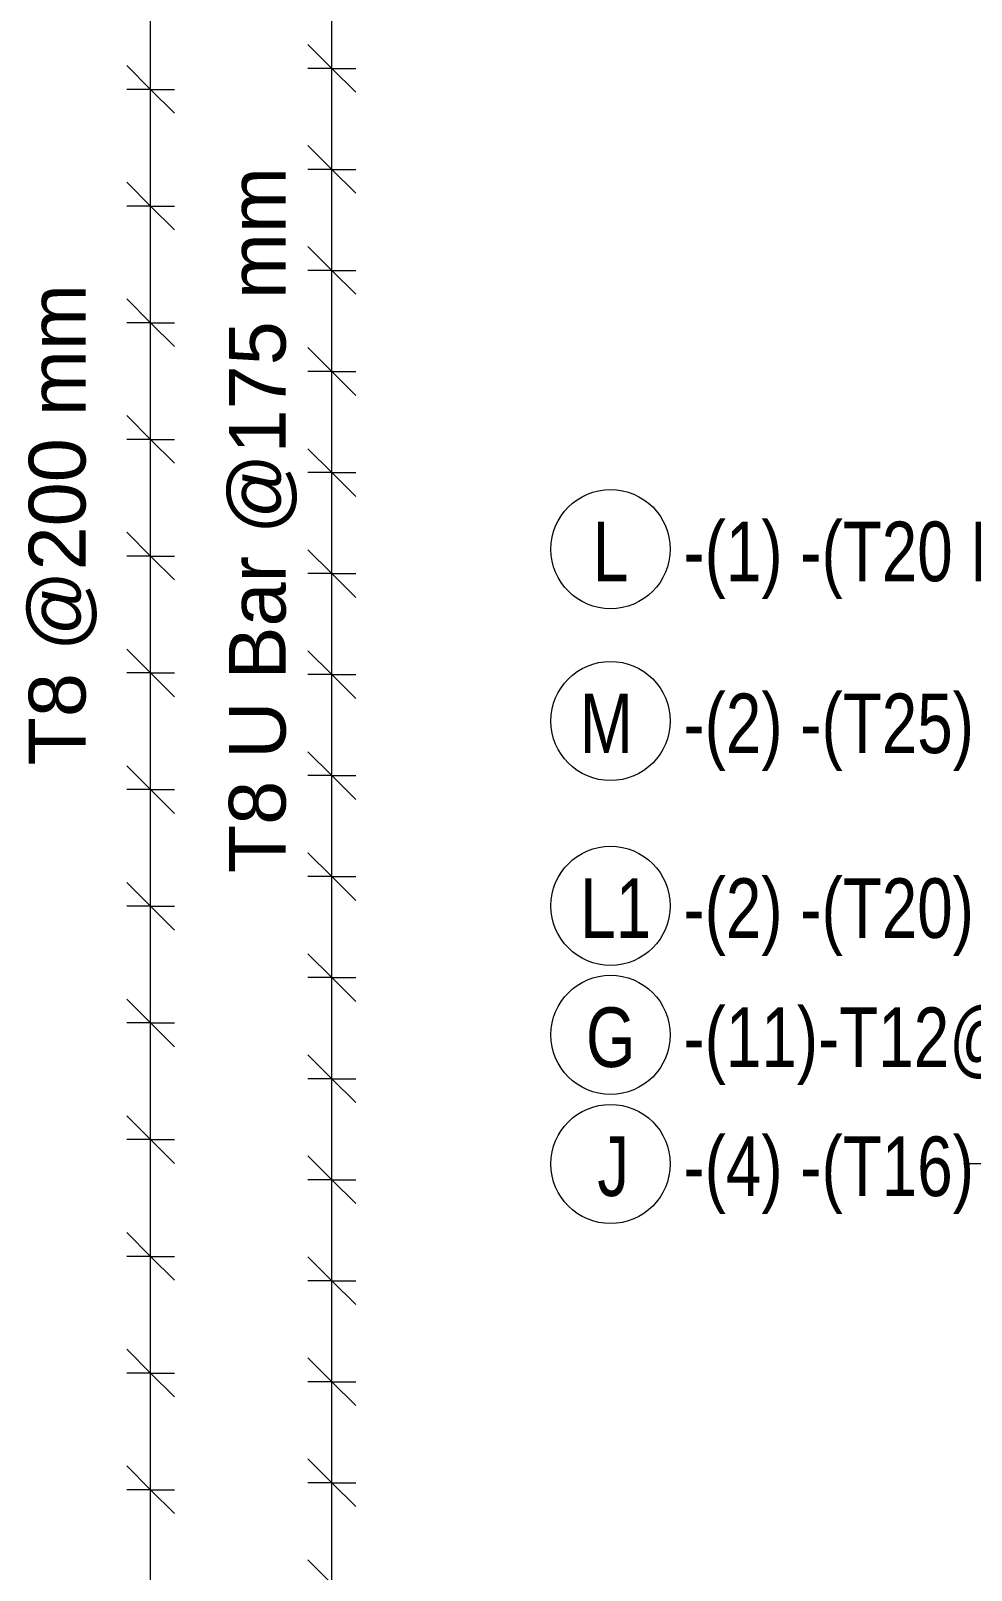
# Model space of a CAD drawing. Header units: millimetres. Extents: x 12983 to 23528, y -2876 to 5855.
# Drawn here: x 20012 to 21589, y -255 to 2328 of the extents above; entities that cross this region are included whole.
import ezdxf

# ---------------------------------------------------------------- set-up
doc = ezdxf.new("R2010")
doc.units = ezdxf.units.MM
for name, color, linetype, lineweight in [('A-ANNO-DIMS', 211, 'Continuous', 9), ('A-ANNO-DIMS-40', 211, 'Continuous', 9), ('S-RBAR-IDEN', 171, 'Continuous', 9)]:
    doc.layers.add(name, color=color, linetype=linetype, lineweight=lineweight)
doc.styles.add('Arial_1', font='arial.ttf', dxfattribs={"height": 95.25})
doc.styles.add('Nirmala UI Semilight', font='NirmalaS.ttf', dxfattribs={"width": 0.8, "height": 100})
doc.dimstyles.new('Arrow_Filled_-_2_5_NI_UI', dxfattribs={"dimscale": 304.8, "dimtxt": 104.736395, "dimasz": 0.262467, "dimexe": 0.131234, "dimexo": 0.0625, "dimgap": 0.131234, "dimtad": 1, "dimdec": 4, "dimzin": 0, "dimdsep": 46, "dimtxsty": 'Nirmala UI Semilight', "dimblk1": 'OBLIQUE', "dimblk2": 'OBLIQUE', "dimsah": 1, "dimcen": 0.09, "dimazin": 0, "dimtfac": 1, "dimtdec": 4, "dimtix": 1, "dimtmove": 0, "dimatfit": 3, "dimfxl": 0.131234, "dimfxlon": 1, "dimtvp": 1, "dimtolj": 1, "dimtzin": 0, "dimarcsym": 2})
doc.dimstyles.new('Arrow_Filled_-_2_5_NI_UI_1', dxfattribs={"dimscale": 304.8, "dimtxt": 104.736395, "dimasz": 0.262467, "dimexe": 0.131234, "dimexo": 0.0625, "dimgap": 0.131234, "dimtad": 1, "dimdec": 4, "dimzin": 0, "dimdsep": 46, "dimtxsty": 'Arial_1', "dimblk1": 'OBLIQUE', "dimblk2": 'OBLIQUE', "dimsah": 1, "dimcen": 0.09, "dimazin": 0, "dimtfac": 1, "dimtdec": 4, "dimtix": 1, "dimtmove": 0, "dimatfit": 3, "dimfxl": 0.131234, "dimfxlon": 1, "dimtvp": 1, "dimtolj": 1, "dimtzin": 0, "dimarcsym": 2})

# ---------------------------------------------------------------- blocks, each defined once
blk = doc.blocks.new('DIMBLOCK135-Elevation Front 1')
at = {"layer": 'A-ANNO-DIMS-40'}
for p, q in [((20212.9, -120.2), (20172.9, -80.2)), ((20212.9, -120.2), (20172.9, -120.2)), ((20212.9, -316), (20212.9, -120.2)), ((20212.9, -120.2), (20252.9, -160.2)), ((20212.9, -120.2), (20252.9, -120.2)), ((20212.9, -316), (20172.9, -276)), ((20212.9, -316), (20172.9, -316)), ((20212.9, -316), (20252.9, -356)), ((20212.9, -316), (20252.9, -316))]:
    blk.add_line(p, q, dxfattribs=at)
blk = doc.blocks.new('_Oblique')
at = {"color": 0, "linetype": 'ByBlock', "lineweight": -2}
blk.add_line((-0.5, -0.5), (0.5, 0.5), dxfattribs=at)
blk = doc.blocks.new('DIMBLOCK136-Elevation Front 1')
at = {"layer": 'A-ANNO-DIMS-40'}
for p, q in [((20212.9, 75.6), (20172.9, 115.6)), ((20212.9, 75.6), (20172.9, 75.6)), ((20212.9, -120.2), (20212.9, 75.6)), ((20212.9, 75.6), (20252.9, 35.6)), ((20212.9, 75.6), (20252.9, 75.6)), ((20212.9, -120.2), (20172.9, -80.2)), ((20212.9, -120.2), (20172.9, -120.2)), ((20212.9, -120.2), (20252.9, -160.2)), ((20212.9, -120.2), (20252.9, -120.2))]:
    blk.add_line(p, q, dxfattribs=at)
blk = doc.blocks.new('DIMBLOCK137-Elevation Front 1')
at = {"layer": 'A-ANNO-DIMS-40'}
for p, q in [((20212.9, 271.4), (20172.9, 311.4)), ((20212.9, 271.4), (20172.9, 271.4)), ((20212.9, 75.6), (20212.9, 271.4)), ((20212.9, 271.4), (20252.9, 231.4)), ((20212.9, 271.4), (20252.9, 271.4)), ((20212.9, 75.6), (20172.9, 115.6)), ((20212.9, 75.6), (20172.9, 75.6)), ((20212.9, 75.6), (20252.9, 35.6)), ((20212.9, 75.6), (20252.9, 75.6))]:
    blk.add_line(p, q, dxfattribs=at)
blk = doc.blocks.new('DIMBLOCK138-Elevation Front 1')
at = {"layer": 'A-ANNO-DIMS-40'}
for p, q in [((20212.9, 467.2), (20172.9, 507.2)), ((20212.9, 467.2), (20172.9, 467.2)), ((20212.9, 271.4), (20212.9, 467.2)), ((20212.9, 467.2), (20252.9, 427.2)), ((20212.9, 467.2), (20252.9, 467.2)), ((20212.9, 271.4), (20172.9, 311.4)), ((20212.9, 271.4), (20172.9, 271.4)), ((20212.9, 271.4), (20252.9, 231.4)), ((20212.9, 271.4), (20252.9, 271.4))]:
    blk.add_line(p, q, dxfattribs=at)
blk = doc.blocks.new('DIMBLOCK139-Elevation Front 1')
at = {"layer": 'A-ANNO-DIMS-40'}
for p, q in [((20212.9, 663), (20172.9, 703)), ((20212.9, 663), (20172.9, 663)), ((20212.9, 467.2), (20212.9, 663)), ((20212.9, 663), (20252.9, 623)), ((20212.9, 663), (20252.9, 663)), ((20212.9, 467.2), (20172.9, 507.2)), ((20212.9, 467.2), (20172.9, 467.2)), ((20212.9, 467.2), (20252.9, 427.2)), ((20212.9, 467.2), (20252.9, 467.2))]:
    blk.add_line(p, q, dxfattribs=at)
blk = doc.blocks.new('DIMBLOCK140-Elevation Front 1')
at = {"layer": 'A-ANNO-DIMS-40'}
for p, q in [((20212.9, 858.8), (20172.9, 898.8)), ((20212.9, 858.8), (20172.9, 858.8)), ((20212.9, 663), (20212.9, 858.8)), ((20212.9, 858.8), (20252.9, 818.8)), ((20212.9, 858.8), (20252.9, 858.8)), ((20212.9, 663), (20172.9, 703)), ((20212.9, 663), (20172.9, 663)), ((20212.9, 663), (20252.9, 623)), ((20212.9, 663), (20252.9, 663))]:
    blk.add_line(p, q, dxfattribs=at)
blk = doc.blocks.new('DIMBLOCK141-Elevation Front 1')
at = {"layer": 'A-ANNO-DIMS-40'}
for p, q in [((20212.9, 1054.6), (20172.9, 1094.6)), ((20212.9, 1054.6), (20172.9, 1054.6)), ((20212.9, 858.8), (20212.9, 1054.6)), ((20212.9, 1054.6), (20252.9, 1014.6)), ((20212.9, 1054.6), (20252.9, 1054.6)), ((20212.9, 858.8), (20172.9, 898.8)), ((20212.9, 858.8), (20172.9, 858.8)), ((20212.9, 858.8), (20252.9, 818.8)), ((20212.9, 858.8), (20252.9, 858.8))]:
    blk.add_line(p, q, dxfattribs=at)
blk = doc.blocks.new('DIMBLOCK142-Elevation Front 1')
at = {"layer": 'A-ANNO-DIMS-40'}
for p, q in [((20212.9, 1250.4), (20172.9, 1290.4)), ((20212.9, 1250.4), (20172.9, 1250.4)), ((20212.9, 1054.6), (20212.9, 1250.4)), ((20212.9, 1250.4), (20252.9, 1210.4)), ((20212.9, 1250.4), (20252.9, 1250.4)), ((20212.9, 1054.6), (20172.9, 1094.6)), ((20212.9, 1054.6), (20172.9, 1054.6)), ((20212.9, 1054.6), (20252.9, 1014.6)), ((20212.9, 1054.6), (20252.9, 1054.6))]:
    blk.add_line(p, q, dxfattribs=at)
blk = doc.blocks.new('DIMBLOCK143-Elevation Front 1')
at = {"layer": 'A-ANNO-DIMS-40'}
for p, q in [((20212.9, 1446.2), (20172.9, 1486.2)), ((20212.9, 1446.2), (20172.9, 1446.2)), ((20212.9, 1250.4), (20212.9, 1446.2)), ((20212.9, 1446.2), (20252.9, 1406.2)), ((20212.9, 1446.2), (20252.9, 1446.2)), ((20212.9, 1250.4), (20172.9, 1290.4)), ((20212.9, 1250.4), (20172.9, 1250.4)), ((20212.9, 1250.4), (20252.9, 1210.4)), ((20212.9, 1250.4), (20252.9, 1250.4))]:
    blk.add_line(p, q, dxfattribs=at)
blk = doc.blocks.new('DIMBLOCK144-Elevation Front 1')
at = {"layer": 'A-ANNO-DIMS-40'}
for p, q in [((20212.9, 1642), (20172.9, 1682)), ((20212.9, 1642), (20172.9, 1642)), ((20212.9, 1446.2), (20212.9, 1642)), ((20212.9, 1642), (20252.9, 1602)), ((20212.9, 1642), (20252.9, 1642)), ((20212.9, 1446.2), (20172.9, 1486.2)), ((20212.9, 1446.2), (20172.9, 1446.2)), ((20212.9, 1446.2), (20252.9, 1406.2)), ((20212.9, 1446.2), (20252.9, 1446.2))]:
    blk.add_line(p, q, dxfattribs=at)
blk = doc.blocks.new('DIMBLOCK145-Elevation Front 1')
at = {"layer": 'A-ANNO-DIMS-40'}
for p, q in [((20212.9, 1837.8), (20172.9, 1877.8)), ((20212.9, 1837.8), (20172.9, 1837.8)), ((20212.9, 1642), (20212.9, 1837.8)), ((20212.9, 1837.8), (20252.9, 1797.8)), ((20212.9, 1837.8), (20252.9, 1837.8)), ((20212.9, 1642), (20172.9, 1682)), ((20212.9, 1642), (20172.9, 1642)), ((20212.9, 1642), (20252.9, 1602)), ((20212.9, 1642), (20252.9, 1642))]:
    blk.add_line(p, q, dxfattribs=at)
blk = doc.blocks.new('DIMBLOCK146-Elevation Front 1')
at = {"layer": 'A-ANNO-DIMS-40'}
for p, q in [((20212.9, 2033.6), (20172.9, 2073.6)), ((20212.9, 2033.6), (20172.9, 2033.6)), ((20212.9, 1837.8), (20212.9, 2033.6)), ((20212.9, 2033.6), (20252.9, 1993.6)), ((20212.9, 2033.6), (20252.9, 2033.6)), ((20212.9, 1837.8), (20172.9, 1877.8)), ((20212.9, 1837.8), (20172.9, 1837.8)), ((20212.9, 1837.8), (20252.9, 1797.8)), ((20212.9, 1837.8), (20252.9, 1837.8))]:
    blk.add_line(p, q, dxfattribs=at)
blk = doc.blocks.new('DIMBLOCK147-Elevation Front 1')
at = {"layer": 'A-ANNO-DIMS-40'}
for p, q in [((20212.9, 2229.4), (20172.9, 2269.4)), ((20212.9, 2229.4), (20172.9, 2229.4)), ((20212.9, 2033.6), (20212.9, 2229.4)), ((20212.9, 2229.4), (20252.9, 2189.4)), ((20212.9, 2229.4), (20252.9, 2229.4)), ((20212.9, 2033.6), (20172.9, 2073.6)), ((20212.9, 2033.6), (20172.9, 2033.6)), ((20212.9, 2033.6), (20252.9, 1993.6)), ((20212.9, 2033.6), (20252.9, 2033.6))]:
    blk.add_line(p, q, dxfattribs=at)
blk = doc.blocks.new('DIMBLOCK148-Elevation Front 1')
at = {"layer": 'A-ANNO-DIMS-40'}
for p, q in [((20212.9, 2425.2), (20172.9, 2465.2)), ((20212.9, 2425.2), (20172.9, 2425.2)), ((20212.9, 2229.4), (20212.9, 2425.2)), ((20212.9, 2425.2), (20252.9, 2385.2)), ((20212.9, 2425.2), (20252.9, 2425.2)), ((20212.9, 2229.4), (20172.9, 2269.4)), ((20212.9, 2229.4), (20172.9, 2229.4)), ((20212.9, 2229.4), (20252.9, 2189.4)), ((20212.9, 2229.4), (20252.9, 2229.4))]:
    blk.add_line(p, q, dxfattribs=at)
blk = doc.blocks.new('DIMBLOCK155-Elevation Front 1')
at = {"layer": 'A-ANNO-DIMS-40'}
for p, q in [((20212.9, 3600), (20172.9, 3640)), ((20212.9, 3600), (20172.9, 3600)), ((20212.9, -1295), (20212.9, 3600)), ((20212.9, 3404.2), (20212.9, 3600)), ((20212.9, 3600), (20252.9, 3560)), ((20212.9, 3600), (20252.9, 3600)), ((20212.9, 3404.2), (20172.9, 3444.2)), ((20212.9, 3404.2), (20172.9, 3404.2)), ((20212.9, 3208.4), (20212.9, 3404.2)), ((20212.9, 3404.2), (20252.9, 3364.2)), ((20212.9, 3404.2), (20252.9, 3404.2)), ((20212.9, 3208.4), (20172.9, 3248.4)), ((20212.9, 3208.4), (20172.9, 3208.4)), ((20212.9, 3012.6), (20212.9, 3208.4)), ((20212.9, 3208.4), (20252.9, 3168.4)), ((20212.9, 3208.4), (20252.9, 3208.4)), ((20212.9, 3012.6), (20172.9, 3052.6)), ((20212.9, 3012.6), (20172.9, 3012.6)), ((20212.9, 2816.8), (20212.9, 3012.6)), ((20212.9, 3012.6), (20252.9, 2972.6)), ((20212.9, 3012.6), (20252.9, 3012.6)), ((20212.9, 2816.8), (20172.9, 2856.8)), ((20212.9, 2816.8), (20172.9, 2816.8)), ((20212.9, 2621), (20212.9, 2816.8)), ((20212.9, 2816.8), (20252.9, 2776.8)), ((20212.9, 2816.8), (20252.9, 2816.8)), ((20212.9, 2621), (20172.9, 2661)), ((20212.9, 2621), (20172.9, 2621)), ((20212.9, 2425.2), (20212.9, 2621)), ((20212.9, 2621), (20252.9, 2581)), ((20212.9, 2621), (20252.9, 2621)), ((20212.9, 2425.2), (20172.9, 2465.2)), ((20212.9, 2425.2), (20172.9, 2425.2)), ((20212.9, 2229.4), (20212.9, 2425.2)), ((20212.9, 2425.2), (20252.9, 2385.2)), ((20212.9, 2425.2), (20252.9, 2425.2)), ((20212.9, 2229.4), (20172.9, 2269.4)), ((20212.9, 2229.4), (20172.9, 2229.4)), ((20212.9, 2033.6), (20212.9, 2229.4)), ((20212.9, 2229.4), (20252.9, 2189.4)), ((20212.9, 2229.4), (20252.9, 2229.4)), ((20212.9, 2033.6), (20172.9, 2073.6)), ((20212.9, 2033.6), (20172.9, 2033.6)), ((20212.9, 1837.8), (20212.9, 2033.6)), ((20212.9, 2033.6), (20252.9, 1993.6)), ((20212.9, 2033.6), (20252.9, 2033.6)), ((20212.9, 1837.8), (20172.9, 1877.8)), ((20212.9, 1837.8), (20172.9, 1837.8)), ((20212.9, 1642), (20212.9, 1837.8)), ((20212.9, 1837.8), (20252.9, 1797.8)), ((20212.9, 1837.8), (20252.9, 1837.8)), ((20212.9, 1642), (20172.9, 1682)), ((20212.9, 1642), (20172.9, 1642)), ((20212.9, 1446.2), (20212.9, 1642)), ((20212.9, 1642), (20252.9, 1602)), ((20212.9, 1642), (20252.9, 1642)), ((20212.9, 1446.2), (20172.9, 1486.2)), ((20212.9, 1446.2), (20172.9, 1446.2)), ((20212.9, 1250.4), (20212.9, 1446.2)), ((20212.9, 1446.2), (20252.9, 1406.2)), ((20212.9, 1446.2), (20252.9, 1446.2)), ((20212.9, 1250.4), (20172.9, 1290.4)), ((20212.9, 1250.4), (20172.9, 1250.4)), ((20212.9, 1054.6), (20212.9, 1250.4)), ((20212.9, 1250.4), (20252.9, 1210.4)), ((20212.9, 1250.4), (20252.9, 1250.4)), ((20212.9, 1054.6), (20172.9, 1094.6)), ((20212.9, 1054.6), (20172.9, 1054.6)), ((20212.9, 858.8), (20212.9, 1054.6)), ((20212.9, 1054.6), (20252.9, 1014.6)), ((20212.9, 1054.6), (20252.9, 1054.6)), ((20212.9, 858.8), (20172.9, 898.8)), ((20212.9, 858.8), (20172.9, 858.8)), ((20212.9, 663), (20212.9, 858.8)), ((20212.9, 858.8), (20252.9, 818.8)), ((20212.9, 858.8), (20252.9, 858.8)), ((20212.9, 663), (20172.9, 703)), ((20212.9, 663), (20172.9, 663)), ((20212.9, 467.2), (20212.9, 663)), ((20212.9, 663), (20252.9, 623)), ((20212.9, 663), (20252.9, 663)), ((20212.9, 467.2), (20172.9, 507.2)), ((20212.9, 467.2), (20172.9, 467.2)), ((20212.9, 271.4), (20212.9, 467.2)), ((20212.9, 467.2), (20252.9, 427.2)), ((20212.9, 467.2), (20252.9, 467.2)), ((20212.9, 271.4), (20172.9, 311.4)), ((20212.9, 271.4), (20172.9, 271.4)), ((20212.9, 75.6), (20212.9, 271.4)), ((20212.9, 271.4), (20252.9, 231.4)), ((20212.9, 271.4), (20252.9, 271.4)), ((20212.9, 75.6), (20172.9, 115.6)), ((20212.9, 75.6), (20172.9, 75.6)), ((20212.9, -120.2), (20212.9, 75.6)), ((20212.9, 75.6), (20252.9, 35.6)), ((20212.9, 75.6), (20252.9, 75.6)), ((20212.9, -120.2), (20172.9, -80.2)), ((20212.9, -120.2), (20172.9, -120.2)), ((20212.9, -316), (20212.9, -120.2)), ((20212.9, -120.2), (20252.9, -160.2)), ((20212.9, -120.2), (20252.9, -120.2)), ((20212.9, -316), (20172.9, -276)), ((20212.9, -316), (20172.9, -316)), ((20212.9, -511.8), (20212.9, -316)), ((20212.9, -316), (20252.9, -356)), ((20212.9, -316), (20252.9, -316)), ((20212.9, -511.8), (20172.9, -471.8)), ((20212.9, -511.8), (20172.9, -511.8)), ((20212.9, -707.6), (20212.9, -511.8)), ((20212.9, -511.8), (20252.9, -551.8)), ((20212.9, -511.8), (20252.9, -511.8)), ((20212.9, -707.6), (20172.9, -667.6)), ((20212.9, -707.6), (20172.9, -707.6)), ((20212.9, -903.4), (20212.9, -707.6)), ((20212.9, -707.6), (20252.9, -747.6)), ((20212.9, -707.6), (20252.9, -707.6)), ((20212.9, -903.4), (20172.9, -863.4)), ((20212.9, -903.4), (20172.9, -903.4)), ((20212.9, -1099.2), (20212.9, -903.4)), ((20212.9, -903.4), (20252.9, -943.4)), ((20212.9, -903.4), (20252.9, -903.4)), ((20212.9, -1099.2), (20172.9, -1059.2)), ((20212.9, -1099.2), (20172.9, -1099.2)), ((20212.9, -1295), (20212.9, -1099.2)), ((20212.9, -1099.2), (20252.9, -1139.2)), ((20212.9, -1099.2), (20252.9, -1099.2)), ((20212.9, -1295), (20172.9, -1255)), ((20212.9, -1295), (20172.9, -1295)), ((20212.9, -1295), (20252.9, -1335)), ((20212.9, -1295), (20252.9, -1295))]:
    blk.add_line(p, q, dxfattribs=at)
blk = doc.blocks.new('_None')
blk = doc.blocks.new('DIMBLOCK161-Elevation Front 1')
at = {"layer": 'A-ANNO-DIMS-40'}
for p, q in [((20516.9, -278), (20476.9, -238)), ((20516.9, -278), (20476.9, -278)), ((20516.9, -447.5), (20516.9, -278)), ((20516.9, -278), (20556.9, -318)), ((20516.9, -278), (20556.9, -278)), ((20516.9, -447.5), (20476.9, -407.5)), ((20516.9, -447.5), (20476.9, -447.5)), ((20516.9, -447.5), (20556.9, -487.5)), ((20516.9, -447.5), (20556.9, -447.5))]:
    blk.add_line(p, q, dxfattribs=at)
blk = doc.blocks.new('DIMBLOCK162-Elevation Front 1')
at = {"layer": 'A-ANNO-DIMS-40'}
for p, q in [((20516.9, -108.5), (20476.9, -68.5)), ((20516.9, -108.5), (20476.9, -108.5)), ((20516.9, -278), (20516.9, -108.5)), ((20516.9, -108.5), (20556.9, -148.5)), ((20516.9, -108.5), (20556.9, -108.5)), ((20516.9, -278), (20476.9, -238)), ((20516.9, -278), (20476.9, -278)), ((20516.9, -278), (20556.9, -318)), ((20516.9, -278), (20556.9, -278))]:
    blk.add_line(p, q, dxfattribs=at)
blk = doc.blocks.new('DIMBLOCK163-Elevation Front 1')
at = {"layer": 'A-ANNO-DIMS-40'}
for p, q in [((20516.9, 61), (20476.9, 101)), ((20516.9, 61), (20476.9, 61)), ((20516.9, -108.5), (20516.9, 61)), ((20516.9, 61), (20556.9, 21)), ((20516.9, 61), (20556.9, 61)), ((20516.9, -108.5), (20476.9, -68.5)), ((20516.9, -108.5), (20476.9, -108.5)), ((20516.9, -108.5), (20556.9, -148.5)), ((20516.9, -108.5), (20556.9, -108.5))]:
    blk.add_line(p, q, dxfattribs=at)
blk = doc.blocks.new('DIMBLOCK164-Elevation Front 1')
at = {"layer": 'A-ANNO-DIMS-40'}
for p, q in [((20516.9, 230.5), (20476.9, 270.5)), ((20516.9, 230.5), (20476.9, 230.5)), ((20516.9, 61), (20516.9, 230.5)), ((20516.9, 230.5), (20556.9, 190.5)), ((20516.9, 230.5), (20556.9, 230.5)), ((20516.9, 61), (20476.9, 101)), ((20516.9, 61), (20476.9, 61)), ((20516.9, 61), (20556.9, 21)), ((20516.9, 61), (20556.9, 61))]:
    blk.add_line(p, q, dxfattribs=at)
blk = doc.blocks.new('DIMBLOCK165-Elevation Front 1')
at = {"layer": 'A-ANNO-DIMS-40'}
for p, q in [((20516.9, 400), (20476.9, 440)), ((20516.9, 400), (20476.9, 400)), ((20516.9, 230.5), (20516.9, 400)), ((20516.9, 400), (20556.9, 360)), ((20516.9, 400), (20556.9, 400)), ((20516.9, 230.5), (20476.9, 270.5)), ((20516.9, 230.5), (20476.9, 230.5)), ((20516.9, 230.5), (20556.9, 190.5)), ((20516.9, 230.5), (20556.9, 230.5))]:
    blk.add_line(p, q, dxfattribs=at)
blk = doc.blocks.new('DIMBLOCK166-Elevation Front 1')
at = {"layer": 'A-ANNO-DIMS-40'}
for p, q in [((20516.9, 569.5), (20476.9, 609.5)), ((20516.9, 569.5), (20476.9, 569.5)), ((20516.9, 400), (20516.9, 569.5)), ((20516.9, 569.5), (20556.9, 529.5)), ((20516.9, 569.5), (20556.9, 569.5)), ((20516.9, 400), (20476.9, 440)), ((20516.9, 400), (20476.9, 400)), ((20516.9, 400), (20556.9, 360)), ((20516.9, 400), (20556.9, 400))]:
    blk.add_line(p, q, dxfattribs=at)
blk = doc.blocks.new('DIMBLOCK167-Elevation Front 1')
at = {"layer": 'A-ANNO-DIMS-40'}
for p, q in [((20516.9, 739), (20476.9, 779)), ((20516.9, 739), (20476.9, 739)), ((20516.9, 569.5), (20516.9, 739)), ((20516.9, 739), (20556.9, 699)), ((20516.9, 739), (20556.9, 739)), ((20516.9, 569.5), (20476.9, 609.5)), ((20516.9, 569.5), (20476.9, 569.5)), ((20516.9, 569.5), (20556.9, 529.5)), ((20516.9, 569.5), (20556.9, 569.5))]:
    blk.add_line(p, q, dxfattribs=at)
blk = doc.blocks.new('DIMBLOCK168-Elevation Front 1')
at = {"layer": 'A-ANNO-DIMS-40'}
for p, q in [((20516.9, 908.5), (20476.9, 948.5)), ((20516.9, 908.5), (20476.9, 908.5)), ((20516.9, 739), (20516.9, 908.5)), ((20516.9, 908.5), (20556.9, 868.5)), ((20516.9, 908.5), (20556.9, 908.5)), ((20516.9, 739), (20476.9, 779)), ((20516.9, 739), (20476.9, 739)), ((20516.9, 739), (20556.9, 699)), ((20516.9, 739), (20556.9, 739))]:
    blk.add_line(p, q, dxfattribs=at)
blk = doc.blocks.new('DIMBLOCK169-Elevation Front 1')
at = {"layer": 'A-ANNO-DIMS-40'}
for p, q in [((20516.9, 1078), (20476.9, 1118)), ((20516.9, 1078), (20476.9, 1078)), ((20516.9, 908.5), (20516.9, 1078)), ((20516.9, 1078), (20556.9, 1038)), ((20516.9, 1078), (20556.9, 1078)), ((20516.9, 908.5), (20476.9, 948.5)), ((20516.9, 908.5), (20476.9, 908.5)), ((20516.9, 908.5), (20556.9, 868.5)), ((20516.9, 908.5), (20556.9, 908.5))]:
    blk.add_line(p, q, dxfattribs=at)
blk = doc.blocks.new('DIMBLOCK170-Elevation Front 1')
at = {"layer": 'A-ANNO-DIMS-40'}
for p, q in [((20516.9, 1247.5), (20476.9, 1287.5)), ((20516.9, 1247.5), (20476.9, 1247.5)), ((20516.9, 1078), (20516.9, 1247.5)), ((20516.9, 1247.5), (20556.9, 1207.5)), ((20516.9, 1247.5), (20556.9, 1247.5)), ((20516.9, 1078), (20476.9, 1118)), ((20516.9, 1078), (20476.9, 1078)), ((20516.9, 1078), (20556.9, 1038)), ((20516.9, 1078), (20556.9, 1078))]:
    blk.add_line(p, q, dxfattribs=at)
blk = doc.blocks.new('DIMBLOCK171-Elevation Front 1')
at = {"layer": 'A-ANNO-DIMS-40'}
for p, q in [((20516.9, 1417), (20476.9, 1457)), ((20516.9, 1417), (20476.9, 1417)), ((20516.9, 1247.5), (20516.9, 1417)), ((20516.9, 1417), (20556.9, 1377)), ((20516.9, 1417), (20556.9, 1417)), ((20516.9, 1247.5), (20476.9, 1287.5)), ((20516.9, 1247.5), (20476.9, 1247.5)), ((20516.9, 1247.5), (20556.9, 1207.5)), ((20516.9, 1247.5), (20556.9, 1247.5))]:
    blk.add_line(p, q, dxfattribs=at)
blk = doc.blocks.new('DIMBLOCK172-Elevation Front 1')
at = {"layer": 'A-ANNO-DIMS-40'}
for p, q in [((20516.9, 1586.5), (20476.9, 1626.5)), ((20516.9, 1586.5), (20476.9, 1586.5)), ((20516.9, 1417), (20516.9, 1586.5)), ((20516.9, 1586.5), (20556.9, 1546.5)), ((20516.9, 1586.5), (20556.9, 1586.5)), ((20516.9, 1417), (20476.9, 1457)), ((20516.9, 1417), (20476.9, 1417)), ((20516.9, 1417), (20556.9, 1377)), ((20516.9, 1417), (20556.9, 1417))]:
    blk.add_line(p, q, dxfattribs=at)
blk = doc.blocks.new('DIMBLOCK173-Elevation Front 1')
at = {"layer": 'A-ANNO-DIMS-40'}
for p, q in [((20516.9, 1756), (20476.9, 1796)), ((20516.9, 1756), (20476.9, 1756)), ((20516.9, 1586.5), (20516.9, 1756)), ((20516.9, 1756), (20556.9, 1716)), ((20516.9, 1756), (20556.9, 1756)), ((20516.9, 1586.5), (20476.9, 1626.5)), ((20516.9, 1586.5), (20476.9, 1586.5)), ((20516.9, 1586.5), (20556.9, 1546.5)), ((20516.9, 1586.5), (20556.9, 1586.5))]:
    blk.add_line(p, q, dxfattribs=at)
blk = doc.blocks.new('DIMBLOCK174-Elevation Front 1')
at = {"layer": 'A-ANNO-DIMS-40'}
for p, q in [((20516.9, 1925.5), (20476.9, 1965.5)), ((20516.9, 1925.5), (20476.9, 1925.5)), ((20516.9, 1756), (20516.9, 1925.5)), ((20516.9, 1925.5), (20556.9, 1885.5)), ((20516.9, 1925.5), (20556.9, 1925.5)), ((20516.9, 1756), (20476.9, 1796)), ((20516.9, 1756), (20476.9, 1756)), ((20516.9, 1756), (20556.9, 1716)), ((20516.9, 1756), (20556.9, 1756))]:
    blk.add_line(p, q, dxfattribs=at)
blk = doc.blocks.new('DIMBLOCK175-Elevation Front 1')
at = {"layer": 'A-ANNO-DIMS-40'}
for p, q in [((20516.9, 2095), (20476.9, 2135)), ((20516.9, 2095), (20476.9, 2095)), ((20516.9, 1925.5), (20516.9, 2095)), ((20516.9, 2095), (20556.9, 2055)), ((20516.9, 2095), (20556.9, 2095)), ((20516.9, 1925.5), (20476.9, 1965.5)), ((20516.9, 1925.5), (20476.9, 1925.5)), ((20516.9, 1925.5), (20556.9, 1885.5)), ((20516.9, 1925.5), (20556.9, 1925.5))]:
    blk.add_line(p, q, dxfattribs=at)
blk = doc.blocks.new('DIMBLOCK176-Elevation Front 1')
at = {"layer": 'A-ANNO-DIMS-40'}
for p, q in [((20516.9, 2264.5), (20476.9, 2304.5)), ((20516.9, 2264.5), (20476.9, 2264.5)), ((20516.9, 2095), (20516.9, 2264.5)), ((20516.9, 2264.5), (20556.9, 2224.5)), ((20516.9, 2264.5), (20556.9, 2264.5)), ((20516.9, 2095), (20476.9, 2135)), ((20516.9, 2095), (20476.9, 2095)), ((20516.9, 2095), (20556.9, 2055)), ((20516.9, 2095), (20556.9, 2095))]:
    blk.add_line(p, q, dxfattribs=at)
blk = doc.blocks.new('DIMBLOCK177-Elevation Front 1')
at = {"layer": 'A-ANNO-DIMS-40'}
for p, q in [((20516.9, 2434), (20476.9, 2474)), ((20516.9, 2434), (20476.9, 2434)), ((20516.9, 2264.5), (20516.9, 2434)), ((20516.9, 2434), (20556.9, 2394)), ((20516.9, 2434), (20556.9, 2434)), ((20516.9, 2264.5), (20476.9, 2304.5)), ((20516.9, 2264.5), (20476.9, 2264.5)), ((20516.9, 2264.5), (20556.9, 2224.5)), ((20516.9, 2264.5), (20556.9, 2264.5))]:
    blk.add_line(p, q, dxfattribs=at)
blk = doc.blocks.new('DIMBLOCK185-Elevation Front 1')
at = {"layer": 'A-ANNO-DIMS-40'}
for p, q in [((20516.9, 3620.5), (20476.9, 3660.5)), ((20516.9, 3620.5), (20476.9, 3620.5)), ((20516.9, -1295), (20516.9, 3620.5)), ((20516.9, 3451), (20516.9, 3620.5)), ((20516.9, 3620.5), (20556.9, 3580.5)), ((20516.9, 3620.5), (20556.9, 3620.5)), ((20516.9, 3451), (20476.9, 3491)), ((20516.9, 3451), (20476.9, 3451)), ((20516.9, 3281.5), (20516.9, 3451)), ((20516.9, 3451), (20556.9, 3411)), ((20516.9, 3451), (20556.9, 3451)), ((20516.9, 3281.5), (20476.9, 3321.5)), ((20516.9, 3281.5), (20476.9, 3281.5)), ((20516.9, 3112), (20516.9, 3281.5)), ((20516.9, 3281.5), (20556.9, 3241.5)), ((20516.9, 3281.5), (20556.9, 3281.5)), ((20516.9, 3112), (20476.9, 3152)), ((20516.9, 3112), (20476.9, 3112)), ((20516.9, 2942.5), (20516.9, 3112)), ((20516.9, 3112), (20556.9, 3072)), ((20516.9, 3112), (20556.9, 3112)), ((20516.9, 2942.5), (20476.9, 2982.5)), ((20516.9, 2942.5), (20476.9, 2942.5)), ((20516.9, 2773), (20516.9, 2942.5)), ((20516.9, 2942.5), (20556.9, 2902.5)), ((20516.9, 2942.5), (20556.9, 2942.5)), ((20516.9, 2773), (20476.9, 2813)), ((20516.9, 2773), (20476.9, 2773)), ((20516.9, 2603.5), (20516.9, 2773)), ((20516.9, 2773), (20556.9, 2733)), ((20516.9, 2773), (20556.9, 2773)), ((20516.9, 2603.5), (20476.9, 2643.5)), ((20516.9, 2603.5), (20476.9, 2603.5)), ((20516.9, 2434), (20516.9, 2603.5)), ((20516.9, 2603.5), (20556.9, 2563.5)), ((20516.9, 2603.5), (20556.9, 2603.5)), ((20516.9, 2434), (20476.9, 2474)), ((20516.9, 2434), (20476.9, 2434)), ((20516.9, 2264.5), (20516.9, 2434)), ((20516.9, 2434), (20556.9, 2394)), ((20516.9, 2434), (20556.9, 2434)), ((20516.9, 2264.5), (20476.9, 2304.5)), ((20516.9, 2264.5), (20476.9, 2264.5)), ((20516.9, 2095), (20516.9, 2264.5)), ((20516.9, 2264.5), (20556.9, 2224.5)), ((20516.9, 2264.5), (20556.9, 2264.5)), ((20516.9, 2095), (20476.9, 2135)), ((20516.9, 2095), (20476.9, 2095)), ((20516.9, 1925.5), (20516.9, 2095)), ((20516.9, 2095), (20556.9, 2055)), ((20516.9, 2095), (20556.9, 2095)), ((20516.9, 1925.5), (20476.9, 1965.5)), ((20516.9, 1925.5), (20476.9, 1925.5)), ((20516.9, 1756), (20516.9, 1925.5)), ((20516.9, 1925.5), (20556.9, 1885.5)), ((20516.9, 1925.5), (20556.9, 1925.5)), ((20516.9, 1756), (20476.9, 1796)), ((20516.9, 1756), (20476.9, 1756)), ((20516.9, 1586.5), (20516.9, 1756)), ((20516.9, 1756), (20556.9, 1716)), ((20516.9, 1756), (20556.9, 1756)), ((20516.9, 1586.5), (20476.9, 1626.5)), ((20516.9, 1586.5), (20476.9, 1586.5)), ((20516.9, 1417), (20516.9, 1586.5)), ((20516.9, 1586.5), (20556.9, 1546.5)), ((20516.9, 1586.5), (20556.9, 1586.5)), ((20516.9, 1417), (20476.9, 1457)), ((20516.9, 1417), (20476.9, 1417)), ((20516.9, 1247.5), (20516.9, 1417)), ((20516.9, 1417), (20556.9, 1377)), ((20516.9, 1417), (20556.9, 1417)), ((20516.9, 1247.5), (20476.9, 1287.5)), ((20516.9, 1247.5), (20476.9, 1247.5)), ((20516.9, 1078), (20516.9, 1247.5)), ((20516.9, 1247.5), (20556.9, 1207.5)), ((20516.9, 1247.5), (20556.9, 1247.5)), ((20516.9, 1078), (20476.9, 1118)), ((20516.9, 1078), (20476.9, 1078)), ((20516.9, 908.5), (20516.9, 1078)), ((20516.9, 1078), (20556.9, 1038)), ((20516.9, 1078), (20556.9, 1078)), ((20516.9, 908.5), (20476.9, 948.5)), ((20516.9, 908.5), (20476.9, 908.5)), ((20516.9, 739), (20516.9, 908.5)), ((20516.9, 908.5), (20556.9, 868.5)), ((20516.9, 908.5), (20556.9, 908.5)), ((20516.9, 739), (20476.9, 779)), ((20516.9, 739), (20476.9, 739)), ((20516.9, 569.5), (20516.9, 739)), ((20516.9, 739), (20556.9, 699)), ((20516.9, 739), (20556.9, 739)), ((20516.9, 569.5), (20476.9, 609.5)), ((20516.9, 569.5), (20476.9, 569.5)), ((20516.9, 400), (20516.9, 569.5)), ((20516.9, 569.5), (20556.9, 529.5)), ((20516.9, 569.5), (20556.9, 569.5)), ((20516.9, 400), (20476.9, 440)), ((20516.9, 400), (20476.9, 400)), ((20516.9, 230.5), (20516.9, 400)), ((20516.9, 400), (20556.9, 360)), ((20516.9, 400), (20556.9, 400)), ((20516.9, 230.5), (20476.9, 270.5)), ((20516.9, 230.5), (20476.9, 230.5)), ((20516.9, 61), (20516.9, 230.5)), ((20516.9, 230.5), (20556.9, 190.5)), ((20516.9, 230.5), (20556.9, 230.5)), ((20516.9, 61), (20476.9, 101)), ((20516.9, 61), (20476.9, 61)), ((20516.9, -108.5), (20516.9, 61)), ((20516.9, 61), (20556.9, 21)), ((20516.9, 61), (20556.9, 61)), ((20516.9, -108.5), (20476.9, -68.5)), ((20516.9, -108.5), (20476.9, -108.5)), ((20516.9, -278), (20516.9, -108.5)), ((20516.9, -108.5), (20556.9, -148.5)), ((20516.9, -108.5), (20556.9, -108.5)), ((20516.9, -278), (20476.9, -238)), ((20516.9, -278), (20476.9, -278)), ((20516.9, -447.5), (20516.9, -278)), ((20516.9, -278), (20556.9, -318)), ((20516.9, -278), (20556.9, -278)), ((20516.9, -447.5), (20476.9, -407.5)), ((20516.9, -447.5), (20476.9, -447.5)), ((20516.9, -617), (20516.9, -447.5)), ((20516.9, -447.5), (20556.9, -487.5)), ((20516.9, -447.5), (20556.9, -447.5)), ((20516.9, -617), (20476.9, -577)), ((20516.9, -617), (20476.9, -617)), ((20516.9, -786.5), (20516.9, -617)), ((20516.9, -617), (20556.9, -657)), ((20516.9, -617), (20556.9, -617)), ((20516.9, -786.5), (20476.9, -746.5)), ((20516.9, -786.5), (20476.9, -786.5)), ((20516.9, -956), (20516.9, -786.5)), ((20516.9, -786.5), (20556.9, -826.5)), ((20516.9, -786.5), (20556.9, -786.5)), ((20516.9, -956), (20476.9, -916)), ((20516.9, -956), (20476.9, -956)), ((20516.9, -1125.5), (20516.9, -956)), ((20516.9, -956), (20556.9, -996)), ((20516.9, -956), (20556.9, -956)), ((20516.9, -1125.5), (20476.9, -1085.5)), ((20516.9, -1125.5), (20476.9, -1125.5)), ((20516.9, -1295), (20516.9, -1125.5)), ((20516.9, -1125.5), (20556.9, -1165.5)), ((20516.9, -1125.5), (20556.9, -1125.5)), ((20516.9, -1295), (20476.9, -1255)), ((20516.9, -1295), (20476.9, -1295)), ((20516.9, -1295), (20556.9, -1335)), ((20516.9, -1295), (20556.9, -1295))]:
    blk.add_line(p, q, dxfattribs=at)
blk = doc.blocks.new('M_Rebar Tag_rfa MARK - ARROW-794226-Elevation Right 1')
at = {"layer": 'S-RBAR-IDEN'}
blk.add_circle((10570.1, 1169.6), 100, dxfattribs=at)
blk = doc.blocks.new('M_Rebar Tag_rfa Dimension - ARROW-793927-Elevation Right 1')
at = {"layer": 'S-RBAR-IDEN'}
blk.add_circle((10570.1, 643), 100, dxfattribs=at)

msp = doc.modelspace()

# ---------------------------------------------------------------- linework, layer by layer
at = {"layer": 'S-RBAR-IDEN'}
msp.add_line((22070.03773, 426.4378), (21576.72615, 426.4378), dxfattribs=at)

# ---------------------------------------------------------------- block references
for name, p in [('M_Rebar Tag_rfa MARK - ARROW-794226-Elevation Right 1', (10414.3509, 288.42634)), ('M_Rebar Tag_rfa MARK - ARROW-794226-Elevation Right 1', (10414.3509, 0)), ('M_Rebar Tag_rfa MARK - ARROW-794226-Elevation Right 1', (10414.3509, -310.07529)), ('M_Rebar Tag_rfa Dimension - ARROW-793927-Elevation Right 1', (10414.3509, 0)), ('M_Rebar Tag_rfa MARK - ARROW-794226-Elevation Right 1', (10414.3509, -743.20844))]:
    msp.add_blockref(name, p, dxfattribs=at)

# ---------------------------------------------------------------- texts
at = {"layer": 'S-RBAR-IDEN', "char_height": 100, "attachment_point": 1, "style": 'Nirmala UI Semilight'}
for s, insert, width in [('L', (20954.86564, 1504.15448), 64.135), ('-(1) -(T20 DOWEL)', (21106.64615, 1504.15448), 1054.3794), ('M', (20932.62564, 1215.72814), 118.0084), ('-(2) -(T25)', (21106.64615, 1215.72814), 584.9112), ('L1', (20933.58564, 905.65285), 115.443), ('-(2) -(T20)', (21106.64615, 905.65285), 584.9112), ('G', (20943.18564, 689.04822), 92.3544), ('-(11)-T12@100 mm', (21106.64615, 689.04822), 1072.3372), ('J', (20962.22564, 472.5197), 46.1772), ('-(4) -(T16)', (21106.64615, 472.5197), 566.9534)]:
    msp.add_mtext(s, dxfattribs=dict(at, insert=insert, width=width))

# ---------------------------------------------------------------- dimensions: what is measured, and where the dimension line sits
at = {"layer": 'A-ANNO-DIMS'}
for base, p1, p2, text, dimstyle, override, picture, middle in [((20516.85976, 3620.51698), (20476.85976, -1295), (20476.85976, 3620.51698), '4916', 'Arrow_Filled_-_2_5_NI_UI_1', {"dimpost": '<>', "dimblk1": 'None', "dimblk2": 'None', "dimsah": 1, "dimfxl": 4915.516977}, 'DIMBLOCK185-Elevation Front 1', (20428.22768, 1162.75849)), ((20212.90261, 3600), (20172.90261, -1295), (20172.90261, 3600), '4895', 'Arrow_Filled_-_2_5_NI_UI', {"dimpost": '<>', "dimblk1": 'None', "dimblk2": 'None', "dimsah": 1, "dimfxl": 4895}, 'DIMBLOCK155-Elevation Front 1', (20121.19411, 1152.5)), ((20212.90261, 2425.2), (20172.90261, 2229.4), (20172.90261, 2425.2), ' ', 'Arrow_Filled_-_2_5_NI_UI', {"dimpost": '<>', "dimfxl": 195.8}, 'DIMBLOCK148-Elevation Front 1', (20212.90261, 2327.3)), ((20516.85976, 2434.01288), (20476.85976, 2264.51229), (20476.85976, 2434.01288), ' ', 'Arrow_Filled_-_2_5_NI_UI_1', {"dimpost": '<>', "dimfxl": 169.500585}, 'DIMBLOCK177-Elevation Front 1', (20516.85976, 2349.26259)), ((20516.85976, 2264.51229), (20476.85976, 2095.01171), (20476.85976, 2264.51229), ' ', 'Arrow_Filled_-_2_5_NI_UI_1', {"dimpost": '<>', "dimfxl": 169.500585}, 'DIMBLOCK176-Elevation Front 1', (20516.85976, 2179.762)), ((20212.90261, 2229.4), (20172.90261, 2033.6), (20172.90261, 2229.4), ' ', 'Arrow_Filled_-_2_5_NI_UI', {"dimpost": '<>', "dimfxl": 195.8}, 'DIMBLOCK147-Elevation Front 1', (20212.90261, 2131.5)), ((20516.85976, 2095.01171), (20476.85976, 1925.51112), (20476.85976, 2095.01171), ' ', 'Arrow_Filled_-_2_5_NI_UI_1', {"dimpost": '<>', "dimfxl": 169.500585}, 'DIMBLOCK175-Elevation Front 1', (20516.85976, 2010.26142)), ((20212.90261, 2033.6), (20172.90261, 1837.8), (20172.90261, 2033.6), ' ', 'Arrow_Filled_-_2_5_NI_UI', {"dimpost": '<>', "dimfxl": 195.8}, 'DIMBLOCK146-Elevation Front 1', (20212.90261, 1935.7)), ((20516.85976, 1925.51112), (20476.85976, 1756.01054), (20476.85976, 1925.51112), ' ', 'Arrow_Filled_-_2_5_NI_UI_1', {"dimpost": '<>', "dimfxl": 169.500585}, 'DIMBLOCK174-Elevation Front 1', (20516.85976, 1840.76083)), ((20212.90261, 1837.8), (20172.90261, 1642), (20172.90261, 1837.8), ' ', 'Arrow_Filled_-_2_5_NI_UI', {"dimpost": '<>', "dimfxl": 195.8}, 'DIMBLOCK145-Elevation Front 1', (20212.90261, 1739.9)), ((20516.85976, 1756.01054), (20476.85976, 1586.50995), (20476.85976, 1756.01054), ' ', 'Arrow_Filled_-_2_5_NI_UI_1', {"dimpost": '<>', "dimfxl": 169.500585}, 'DIMBLOCK173-Elevation Front 1', (20516.85976, 1671.26024)), ((20212.90261, 1642), (20172.90261, 1446.2), (20172.90261, 1642), ' ', 'Arrow_Filled_-_2_5_NI_UI', {"dimpost": '<>', "dimfxl": 195.8}, 'DIMBLOCK144-Elevation Front 1', (20212.90261, 1544.1)), ((20516.85976, 1586.50995), (20476.85976, 1417.00937), (20476.85976, 1586.50995), ' ', 'Arrow_Filled_-_2_5_NI_UI_1', {"dimpost": '<>', "dimfxl": 169.500585}, 'DIMBLOCK172-Elevation Front 1', (20516.85976, 1501.75966)), ((20212.90261, 1446.2), (20172.90261, 1250.4), (20172.90261, 1446.2), ' ', 'Arrow_Filled_-_2_5_NI_UI', {"dimpost": '<>', "dimfxl": 195.8}, 'DIMBLOCK143-Elevation Front 1', (20212.90261, 1348.3)), ((20516.85976, 1417.00937), (20476.85976, 1247.50878), (20476.85976, 1417.00937), ' ', 'Arrow_Filled_-_2_5_NI_UI_1', {"dimpost": '<>', "dimfxl": 169.500585}, 'DIMBLOCK171-Elevation Front 1', (20516.85976, 1332.25907)), ((20212.90261, 1250.4), (20172.90261, 1054.6), (20172.90261, 1250.4), ' ', 'Arrow_Filled_-_2_5_NI_UI', {"dimpost": '<>', "dimfxl": 195.8}, 'DIMBLOCK142-Elevation Front 1', (20212.90261, 1152.5)), ((20516.85976, 1247.50878), (20476.85976, 1078.0082), (20476.85976, 1247.50878), ' ', 'Arrow_Filled_-_2_5_NI_UI_1', {"dimpost": '<>', "dimfxl": 169.500585}, 'DIMBLOCK170-Elevation Front 1', (20516.85976, 1162.75849)), ((20516.85976, 1078.0082), (20476.85976, 908.50761), (20476.85976, 1078.0082), ' ', 'Arrow_Filled_-_2_5_NI_UI_1', {"dimpost": '<>', "dimfxl": 169.500585}, 'DIMBLOCK169-Elevation Front 1', (20516.85976, 993.2579)), ((20212.90261, 1054.6), (20172.90261, 858.8), (20172.90261, 1054.6), ' ', 'Arrow_Filled_-_2_5_NI_UI', {"dimpost": '<>', "dimfxl": 195.8}, 'DIMBLOCK141-Elevation Front 1', (20212.90261, 956.7)), ((20516.85976, 908.50761), (20476.85976, 739.00702), (20476.85976, 908.50761), ' ', 'Arrow_Filled_-_2_5_NI_UI_1', {"dimpost": '<>', "dimfxl": 169.500585}, 'DIMBLOCK168-Elevation Front 1', (20516.85976, 823.75732)), ((20212.90261, 858.8), (20172.90261, 663), (20172.90261, 858.8), ' ', 'Arrow_Filled_-_2_5_NI_UI', {"dimpost": '<>', "dimfxl": 195.8}, 'DIMBLOCK140-Elevation Front 1', (20212.90261, 760.9)), ((20516.85976, 739.00702), (20476.85976, 569.50644), (20476.85976, 739.00702), ' ', 'Arrow_Filled_-_2_5_NI_UI_1', {"dimpost": '<>', "dimfxl": 169.500585}, 'DIMBLOCK167-Elevation Front 1', (20516.85976, 654.25673)), ((20212.90261, 663), (20172.90261, 467.2), (20172.90261, 663), ' ', 'Arrow_Filled_-_2_5_NI_UI', {"dimpost": '<>', "dimfxl": 195.8}, 'DIMBLOCK139-Elevation Front 1', (20212.90261, 565.1)), ((20516.85976, 569.50644), (20476.85976, 400.00585), (20476.85976, 569.50644), ' ', 'Arrow_Filled_-_2_5_NI_UI_1', {"dimpost": '<>', "dimfxl": 169.500585}, 'DIMBLOCK166-Elevation Front 1', (20516.85976, 484.75615)), ((20212.90261, 467.2), (20172.90261, 271.4), (20172.90261, 467.2), ' ', 'Arrow_Filled_-_2_5_NI_UI', {"dimpost": '<>', "dimfxl": 195.8}, 'DIMBLOCK138-Elevation Front 1', (20212.90261, 369.3)), ((20516.85976, 400.00585), (20476.85976, 230.50527), (20476.85976, 400.00585), ' ', 'Arrow_Filled_-_2_5_NI_UI_1', {"dimpost": '<>', "dimfxl": 169.500585}, 'DIMBLOCK165-Elevation Front 1', (20516.85976, 315.25556)), ((20212.90261, 271.4), (20172.90261, 75.6), (20172.90261, 271.4), ' ', 'Arrow_Filled_-_2_5_NI_UI', {"dimpost": '<>', "dimfxl": 195.8}, 'DIMBLOCK137-Elevation Front 1', (20212.90261, 173.5)), ((20516.85976, 230.50527), (20476.85976, 61.00468), (20476.85976, 230.50527), ' ', 'Arrow_Filled_-_2_5_NI_UI_1', {"dimpost": '<>', "dimfxl": 169.500585}, 'DIMBLOCK164-Elevation Front 1', (20516.85976, 145.75498)), ((20212.90261, 75.6), (20172.90261, -120.2), (20172.90261, 75.6), ' ', 'Arrow_Filled_-_2_5_NI_UI', {"dimpost": '<>', "dimfxl": 195.8}, 'DIMBLOCK136-Elevation Front 1', (20212.90261, -22.3)), ((20516.85976, 61.00468), (20476.85976, -108.4959), (20476.85976, 61.00468), ' ', 'Arrow_Filled_-_2_5_NI_UI_1', {"dimpost": '<>', "dimfxl": 169.500585}, 'DIMBLOCK163-Elevation Front 1', (20516.85976, -23.74561)), ((20516.85976, -108.4959), (20476.85976, -277.99649), (20476.85976, -108.4959), ' ', 'Arrow_Filled_-_2_5_NI_UI_1', {"dimpost": '<>', "dimfxl": 169.500585}, 'DIMBLOCK162-Elevation Front 1', (20516.85976, -193.24619)), ((20212.90261, -120.2), (20172.90261, -316), (20172.90261, -120.2), ' ', 'Arrow_Filled_-_2_5_NI_UI', {"dimpost": '<>', "dimfxl": 195.8}, 'DIMBLOCK135-Elevation Front 1', (20212.90261, -218.1)), ((20516.85976, -277.99649), (20476.85976, -447.49707), (20476.85976, -277.99649), ' ', 'Arrow_Filled_-_2_5_NI_UI_1', {"dimpost": '<>', "dimfxl": 169.500585}, 'DIMBLOCK161-Elevation Front 1', (20516.85976, -362.74678))]:
    dim = msp.add_linear_dim(base=base, p1=p1, p2=p2, angle=90, text=text, dimstyle=dimstyle, override=override, dxfattribs=at)
    dim.commit()
    dim.dimension.update_dxf_attribs({"geometry": picture, "text_midpoint": middle})

# ---------------------------------------------------------------- next in the draw order: texts
at = {"layer": 'S-RBAR-IDEN', "char_height": 95.25, "attachment_point": 1, "rotation": 90, "style": 'Arial_1', "bg_fill": 3, "box_fill_scale": 0, "bg_fill_color": 256, "bg_fill_true_color": 3254780160, "bg_fill_transparency": 256}
for s, insert, width in [('T8 U Bar @175 mm', (20344.19222, 914.12703), 1452.65775), ('T8 @200 mm', (20008.50742, 1094.85052), 990.88575)]:
    msp.add_mtext(s, dxfattribs=dict(at, insert=insert, width=width))

doc.saveas('drawing.dxf')
